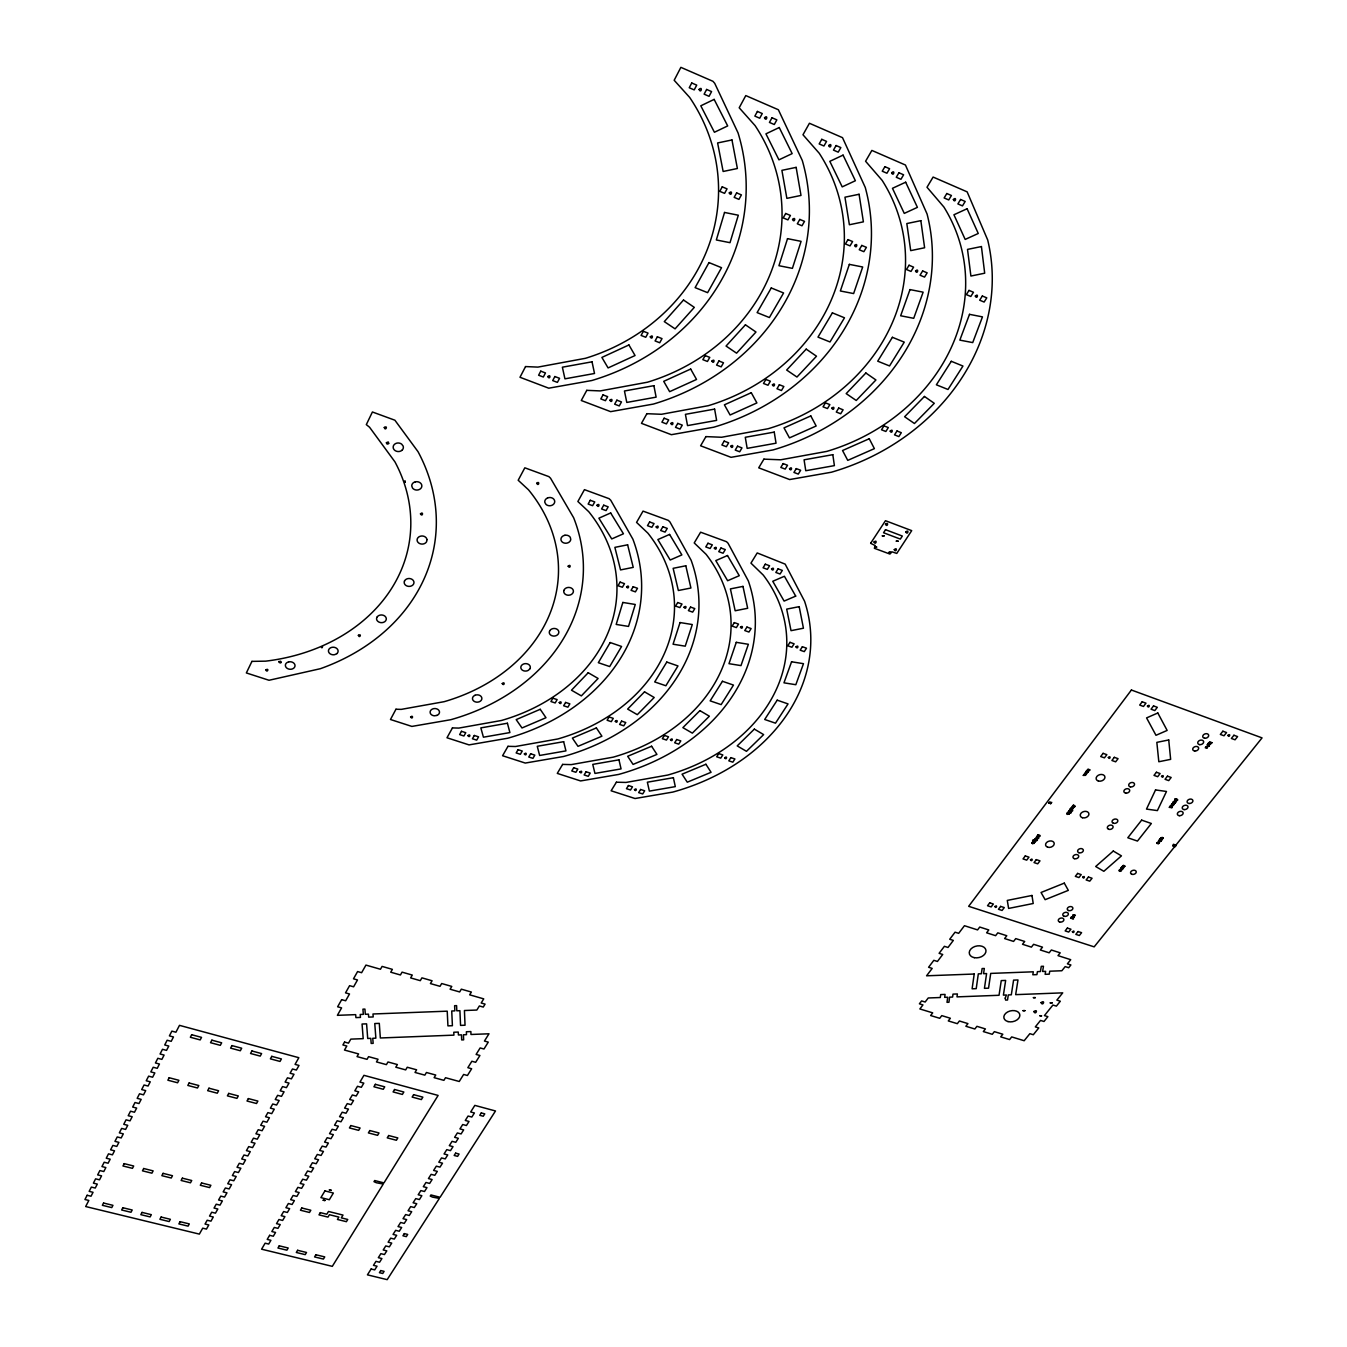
<?xml version="1.0" encoding="UTF-8"?>
<svg xmlns="http://www.w3.org/2000/svg" width="1347" height="1347" viewBox="0 0 1347 1347"><rect width="100%" height="100%" fill="white"/><g stroke="black" fill="none" stroke-linecap="round" stroke-linejoin="round"><path stroke-width="1.5" d="M1036.466 838.541L1037.089 838.996M1084.369 773.616L1085.918 772.875M387.397 443.988L388.66 443.483M386.808 443.786L386.286 442.607L387.414 442.456M1124.913 866.256L1123.651 867.013M1089.689 770.063C1090.514 771.343 1085.733 768.043 1089.891 769.811M1207.114 746.693L1205.245 747.787M1209.37 744.369L1208.596 743.409L1210.263 743.089M1071.084 811.5L1069.215 810.49M1071.892 809.833L1070.41 809.244L1072.128 810.002L1072.111 808.638L1072.566 810.759L1069.737 809.699L1072.566 810.759M1072.582 809.244L1071.69 808.907M1085.884 774.256L1086.558 773.06M322.085 647.755L322.573 646.661L321.445 647.553M1087.484 771.528L1088.056 771.41M1088.224 771.814L1087.046 772.538M1162.309 837.682C1165.492 837.986 1159.211 837.952 1161.181 838.204M1171.385 805.119C1169.078 807.223 1174.079 806.247 1171.738 804.748M280.9 662.657L280.597 661.192L279.705 661.764C277.819 661.562 279.755 663.448 280.917 662.572M281.119 662.236L280.26 661.848M1072.263 918.031L1073.525 916.65L1073.643 917.61M278.846 661.394L279.705 661.663M1159.312 842.784C1155.945 845.781 1160.609 840.242 1158.656 843.626M1120.805 869.758C1122.59 870.97 1119.357 870.516 1121.142 871.004M1033.839 843.34L1034.294 843.188M1171.789 805.472L1172.345 806.567M1175.409 802.644C1173.607 799.95 1172.597 804.462 1173.102 802.24M1038.537 837.615L1036.483 836.857L1038.722 837.363M1207.703 747.097L1207.518 746.912M1122.573 866.256L1123.449 866.323M1208.141 743.914L1208.192 743.477M1032.071 843.205L1033.317 842.06M1159.245 839.77C1159.06 839.45 1162.192 838.912 1160.272 838.71M1159.801 839.046L1159.919 839.4M1175.055 802.677L1173.961 803.132L1174.971 802.29M1175.746 801.583L1176.352 801.465M1157.208 842.801L1158.1 842.346M1005.232 998.178L1006.394 994.995L1003.397 995.113L1005.653 980.431L1001.259 980.599L999.036 995.281L956.993 996.881L957.397 993.951L953.003 994.12L952.615 997.049L949.601 997.167L948.928 1002.269L947.008 1002.336L947.699 997.235L944.685 997.352L945.072 994.423L940.694 994.591L940.307 997.521L928.235 997.975L925.153 1002.016L921.601 1000.922L919.395 1003.818L922.964 1004.896L919.866 1008.954L932.696 1012.86L930.625 1015.537L939.718 1018.298L941.772 1015.621L950.359 1018.248L948.288 1020.925L957.33 1023.669L959.401 1020.992L967.937 1023.602L965.866 1026.262L974.841 1028.99L976.929 1026.33L985.415 1028.923L983.327 1031.566L992.268 1034.294L994.355 1031.65L1002.808 1034.227L1000.703 1036.853L1009.593 1039.564L1011.698 1036.921L1024.175 1040.726L1029.866 1033.671L1033.301 1034.732L1038.773 1027.946L1035.321 1026.885L1040.524 1020.42L1043.976 1021.481L1047.882 1016.648L1044.43 1015.587L1052.916 1005.047L1056.385 1006.125L1060.325 1001.225L1056.856 1000.148L1062.716 992.857L1015.672 994.642L1017.978 979.959L1013.584 980.128L1011.311 994.81L1008.314 994.928L1007.522 1000.03L1005.62 1000.097L1005.249 998.11M1170.307 805.658L1170.56 806.567L1171.536 805.405M1032.307 843.39L1032.442 842.161M1066.807 813.605L1067.077 813.066M1161.569 839.434L1161.872 839.804M1173.708 804.395L1171.924 803.738M1050.525 802.425C1045.407 804.428 1052.815 799.899 1048.741 803.334M1033.654 840.477L1033.536 841.319L1033.014 840.477M1173.877 845.546C1176.79 842.447 1176.066 849.317 1173.877 845.579M1171.924 804.344L1173.203 804.075L1172.176 804.546M1161.518 840.208L1160.996 839.434M1036.247 838.575C1032.038 839.248 1037.746 841.606 1037.089 839.45M1074.94 806.281L1073.34 804.95L1074.872 806.533M1039.227 835.611C1040.827 837.396 1040.17 833.439 1037.308 835.78M1038.183 836.689L1039.396 836.42L1038.032 834.803M1071.185 810.877C1068.255 810.187 1067.683 811.5 1071.219 812.527M1035.894 839.922L1035.153 838.71L1035.254 839.703M1034.9 841.538L1035.22 840.696M1034.277 840.595L1032.61 840.595M1036.752 839.535L1037.123 839.097M1174.028 804.294L1174.062 804.378M1208.208 746.238C1203.949 746.289 1211.121 746.356 1208.933 745.362M1039.631 836.1L1037.695 835.258L1037.678 836.1M1086.473 773.885L1086.238 774.037M1035.809 841.05L1034.866 840.225L1035.473 841.168M1121.849 868.276L1122.977 868.748L1121.192 867.62M1161.316 838.609L1160.811 838.339M1161.99 839.753L1161.788 839.164M1037.611 835.797L1038.436 836.807L1037.527 836.42M1073.475 917.661L1073.205 916.852M1089.083 770.753L1089.083 769.878M1071.202 811.079L1070.276 811.702M1069.114 814.076L1067.632 812.78L1067.38 814.413L1068.289 813.083M1122.405 866.306C1123.617 863.831 1124.543 868.916 1122.438 866.407M1176.773 799.31L1175.173 800.067M1208.697 746.39L1209.034 745.985M1123.97 865.919L1123.718 866.374M1123.987 866.02L1123.836 866.306M1071.522 916.836L1072.027 917.964M1072.734 917.795L1071.656 916.684L1071.421 917.526M1174.129 803.384L1175.342 802.223M1160.744 839.501L1160.07 839.838M1160.424 839.956L1161.013 840.949C1154.935 838.996 1162.208 844.316 1158.807 841.033L1160.979 840.848M1073.273 807.476L1071.64 807.173L1074.098 807.409M387.414 442.54L388.374 442.001L388.66 443.567M404.959 481.014L405.077 482.428L404.959 481.115M1171.604 804.193L1172.563 806.365M1124.526 865.734L1124.846 866.289M1172.277 806.247L1171.301 806.499L1172.244 806.146M1207.282 747.77C1205.531 749.1 1207.586 746.962 1205.565 746.928M1121.984 866.778L1122 867.384M1033.89 840.023C1032.105 841.572 1033.907 839.568 1035.826 840.983M1157.73 842.481L1156.837 843.07M1089.42 770.029L1088.999 769.794M1034.395 843.02L1034.126 842.885M1161.148 837.868L1161.956 837.43M1072.01 916.751L1073.407 917.122M1121.192 868.04L1123.802 867.721L1122.169 867.417M1209.707 742.264L1212.216 742.803L1209.421 742.045M1169.112 807.324L1172.126 807.678L1169.802 806.786M1208.697 745.985L1207.468 744.504L1209.32 745.581M1175.19 799.613L1175.746 800.438M1032.071 842.683L1032.189 843.39M1119.509 870.819C1117.471 868.916 1125.216 869.707 1120.485 868.781M1208.31 743.291L1209.084 742.921M1208.747 744.47L1210.498 744.167L1209.758 742.82M1156.955 842.784L1157.174 843.576M1083.039 775.434L1084.571 775.249C1081.203 774.929 1088.46 775.047 1084.621 775.451M1088.612 771.04L1086.81 770.45L1088.612 770.72M1085.985 771.292C1084.756 773.885 1087.921 768.985 1086.271 772.673M1034.092 843.39L1032.56 843.525L1032.678 842.447M1033.822 843.239L1033.284 841.959M1035.691 837.901L1038.705 838.575M1067.885 812.241L1070.697 813.218M1069.754 809.783L1070.225 808.89L1070.949 809.867M1071.32 807.611L1073.357 808.402L1071.118 807.88M1073.862 806.836L1072.599 805.927L1074.502 806.365M1068.541 813.184L1067.851 814.211L1068.794 813.874M1070.781 917.896L1073.525 918.873L1070.579 918.149M1072.97 915.135L1074.249 916.735L1073.222 915.404L1075.377 915.32L1072.987 915.236M1174.971 798.687C1181.824 802.24 1173.692 796.784 1175.729 800.118M1176.554 801.229L1174.315 800.707L1175.813 801.482M1170.812 806.701L1171.503 805.304M1122.287 869.084L1121.95 869.909M1173.523 804.984L1173.877 804.563M1171.738 807.173L1171.301 807.308M1157.915 843.508L1158.639 842.599L1157.191 842.481M1162.225 838.423L1163.067 838.322M1069.047 810.608L1070.107 811.719M1209.488 744.588L1210.465 744.083M1086.238 771.461L1086.019 772.538M1035.355 841.286L1035.085 842.178L1032.627 841.1M1069.097 813.975L1067.346 814.312M1207.249 747.669L1206.272 747.939M1172.412 804.462L1173.574 803.755M1162.697 837.834L1161.535 838.575M1032.459 842.262L1032.593 843.609M1170.577 805.455L1170.644 806.163M1071.69 916.768L1073.239 916.953M1084.907 773.33L1085.884 772.454M1173.506 802.223C1175.207 801.078 1172.648 804.715 1174.483 803.048M1072.414 806.297L1074.704 806.584M1173.49 804.9L1173.321 803.704M1173.894 845.815C1172.968 841.319 1172.749 849.014 1173.995 844.35M1073.155 916.566L1072.296 916.751M1071.387 808.436L1071.656 808.57M795.707 596.115L784.106 601.082L772.757 581.281L784.409 576.263L795.673 596.048M1087.214 771.326L1086.103 772.134M1173.877 845.832L1172.732 845.933M1173.607 801.852L1175.156 802.054M1072.195 917.61L1073.121 917.879M1035.237 839.602L1036.365 839.871M1123.331 865.414L1123.853 865.414M1034.227 841.471L1035.658 840.612M1067.817 813.117L1067.43 812.847M1175.998 800.522L1177.413 800.101L1176.739 799.209M1171.789 806.819L1170.779 806.6M1120.098 869.943L1121.024 870.347M1209.539 744.369L1208.343 744.251M1075.159 915.606L1073.222 915.404M1158.841 841.134L1160.777 841.235M1171.604 805.119L1172.479 805.422M1120.165 871.408L1119.071 870.852M1050.475 803.94C1053.354 800.808 1048.875 805.388 1051.721 802.29M1160.895 840.528L1159.582 839.989M1160.676 838.676L1160.794 837.868M1072.886 916.398L1073.812 917.139M1122.977 868.748L1121.31 867.451M1036.331 840.107L1037.375 840.461M1034.951 841.74L1033.368 841.505M1071.421 812.275L1070.764 811.77M1068.373 811.466L1071.185 812.426M1087.635 769.356L1088.763 769.76M1088.325 770.905L1086.81 770.45M1207.282 744.874L1208.394 745.278M1209.522 745.329L1207.468 744.504M1175.561 801.229L1175.965 802.054M1037.51 835.376L1038.133 836.42M1071.606 917.677L1071.421 916.987M1175.224 800.118L1175.274 799.36M1032.779 841.319L1032.745 840.376M1086.457 773.565L1086.877 773.599M1070.663 809.715L1070.528 808.621L1070.208 809.648M1159.178 842.481L1159.262 843.205M1074.721 806.011L1074.738 806.668M1210.549 743.241L1210.414 743.123M1210.01 742.904L1210.498 744.167M1208.461 743.123L1209.034 744.638M1173.237 802.559L1173.22 801.97M1174.954 801.835L1175.342 802.812M1174.736 801.751L1175.224 802.98M1162.528 837.48L1162.865 838.659M1087.5 771.056L1088.039 772.336M1070.528 810.322L1070.932 811.652M1073.121 916.465L1073.492 917.762M1033.418 839.922L1033.94 841.42M1033.334 840.326L1033.132 841.151M410.599 717.008C412.687 720.392 413.613 714.146 410.599 717.008M420.466 513.864C422.638 517.703 423.699 510.665 420.466 513.864M467.965 735.614C469.968 738.947 470.962 732.785 467.965 735.614M426.982 539.625L426.595 541.696A4.967 4.058 1.4 0 1 422.604 544.07L421.308 544.036A4.967 4.058 1.4 0 1 417.082 539.911A4.967 4.058 1.4 0 1 421.493 536.005L422.79 536.022A4.967 4.058 1.4 0 1 426.982 539.625M502.246 683.552C504.249 687.004 505.327 680.639 502.246 683.552M524.37 753.916C526.323 757.199 527.384 751.121 524.37 753.916M536.678 483.32C538.749 487.21 539.995 480.071 536.678 483.32M547.825 376.604C549.93 380.746 551.26 373.186 547.825 376.604M559.241 702.562C561.194 705.963 562.322 699.699 559.241 702.562M568.165 566.161C570.168 569.865 571.397 563.08 568.165 566.161M579.867 771.915C581.752 775.148 582.881 769.154 579.867 771.915M596.957 505.293C598.944 509.132 600.274 502.094 596.957 505.293M609.905 400.261C611.942 404.336 613.34 396.894 609.905 400.261M615.31 721.268C617.195 724.619 618.391 718.439 615.31 721.268M626.591 586.854C628.527 590.508 629.84 583.807 626.591 586.854M650.281 336.851C652.302 341.06 653.817 333.366 650.281 336.851M634.471 789.628C636.306 792.811 637.468 786.901 634.471 789.628M656.174 526.896C658.094 530.667 659.491 523.747 656.174 526.896M670.857 423.48C672.827 427.487 674.308 420.163 670.857 423.48M699.059 89.458C701.13 94.273 702.898 85.534 699.059 89.458M670.452 739.671C672.271 742.972 673.534 736.86 670.452 739.671M684.04 607.211C685.909 610.78 687.273 604.18 684.04 607.211M711.923 361.063C713.876 365.205 715.459 357.629 711.923 361.063M729.283 192.924C731.286 197.47 733.021 189.203 729.283 192.924M714.348 548.111C716.217 551.815 717.665 544.996 714.348 548.111M730.731 446.295C732.616 450.235 734.166 443.011 730.731 446.295M764.524 117.778C766.51 122.51 768.362 113.923 764.524 117.778M724.703 757.772C726.471 761.021 727.784 754.994 724.703 757.772M740.496 627.197C742.298 630.733 743.729 624.217 740.496 627.197M772.437 384.821C774.306 388.896 775.973 381.437 772.437 384.821M792.558 219.443C794.477 223.922 796.296 215.773 792.558 219.443M771.545 568.973C773.346 572.627 774.862 565.892 771.545 568.973M789.527 468.689C791.346 472.578 792.962 465.456 789.527 468.689M828.691 145.56C830.594 150.207 832.53 141.755 828.691 145.56M796.01 646.863C797.761 650.332 799.242 643.917 796.01 646.863M831.857 408.158C833.658 412.165 835.393 404.824 831.857 408.158M854.638 245.474C856.473 249.869 858.376 241.854 854.638 245.474M891.63 172.803C893.465 177.366 895.469 169.049 891.63 172.803M974.201 974.033L972.113 988.799L976.221 988.647L978.326 973.864L981.357 973.763L982.115 968.544L984.32 968.476L983.563 973.679L986.593 973.561L984.438 988.328L988.546 988.176L990.719 973.41L1033.301 971.81L1032.812 974.773L1036.921 974.622L1037.409 971.658L1040.423 971.541L1041.282 966.338L1043.47 966.27L1042.612 971.456L1045.626 971.355L1045.137 974.319L1049.246 974.167L1049.751 971.204L1061.874 970.749L1065.174 966.607L1068.693 967.718L1070.899 964.957L1067.396 963.846L1070.713 959.687L1058.001 955.629L1060.207 952.834L1051.367 950.005L1049.161 952.8L1040.305 949.972L1042.494 947.16L1033.604 944.314L1031.415 947.126L1022.508 944.281L1024.697 941.469L1015.756 938.606L1013.567 941.418L1004.609 938.556L1006.781 935.727L997.79 932.848L995.618 935.677L986.61 932.798L988.782 929.952L979.74 927.056L977.568 929.901L964.452 925.709L958.677 933.336L955.057 932.191L949.719 939.263L953.339 940.408L948.019 947.463L944.399 946.318L939.095 953.339L942.715 954.467L937.445 961.455L933.825 960.327L928.588 967.281L932.191 968.392L926.584 975.8L974.201 974.033M870.65 543.296L875.247 545.586L874.371 548.28L889.912 554.055L892 551.849L896.782 553.415L911.7 530.634L885.467 520.7L870.734 543.144M890.215 431.074C891.95 435.03 893.734 427.79 890.215 431.074M875.095 547.067L876.846 547.084L875.112 547.05M915.556 271C917.324 275.327 919.277 267.43 915.556 271M882.336 535.87L884.087 535.904L882.336 535.87M885.501 524.269C887.319 528.243 889.138 520.919 885.501 524.269M889.071 552.287L890.788 552.304L889.071 552.287M894.273 549.627C896.075 553.533 897.893 546.326 894.273 549.627M896.327 541.14L898.079 541.157L896.327 541.14M563.905 590.457L563.753 591.485A4.832 3.906 -3.9 0 0 567.373 595.138L568.619 595.239A4.832 3.906 -3.9 0 0 573.418 591.181A4.832 3.906 -3.9 0 0 568.552 587.427L567.289 587.595A4.832 3.906 -3.9 0 0 564.376 589.498L563.905 590.457M953.373 199.524C955.124 204.003 957.212 195.837 953.373 199.524M905.824 531.947C907.625 535.904 909.478 528.613 905.824 531.947M975.329 296.054C977.03 300.314 979.067 292.552 975.329 296.054M994.894 906.548C996.325 909.461 997.925 904.039 994.894 906.548M874.035 541.982C875.601 546.006 877.823 538.817 874.035 541.982M1030.472 859.773C1031.937 862.77 1033.553 857.197 1030.472 859.773M1023.047 1010.671L1024.915 1010.654L1023.047 1010.671M1033.418 997.656L1035.287 997.639L1033.418 997.656M1050.256 1002.892L1052.125 1002.892L1050.256 1002.892M1108.328 757.469C1109.743 760.651 1111.544 754.741 1108.328 757.469M1082.668 877.2C1084.082 880.13 1085.749 874.641 1082.668 877.2M1072.38 931.703C1073.778 934.532 1075.377 929.228 1072.38 931.703M1147.442 706.064C1148.823 709.347 1150.742 703.269 1147.442 706.064M1161.535 776.327C1162.899 779.458 1164.768 773.633 1161.535 776.327M1227.908 735.395C1229.222 738.611 1231.209 732.65 1227.908 735.395M404.504 580.995L404.218 582.005A4.9 3.957 1.5 0 0 406.205 585.625L407.333 586.13A4.9 3.957 1.5 0 0 413.664 583.908A4.9 3.957 1.5 0 0 410.852 578.789L409.606 578.537A4.9 3.957 1.5 0 0 405.127 580.102L404.504 580.995M265.881 669.813C267.043 673.635 269.669 667.556 265.881 669.813M724.534 212.456L716.335 239.968L730.007 242.679L738.308 215.217L724.534 212.456M622.836 602.446L616.185 624.436L628.527 626.422L635.262 604.466L622.836 602.446M1039.85 1015.823L1041.686 1015.891L1039.968 1015.655M384.282 427.454C385.326 431.831 388.424 424.928 384.282 427.454M787.524 238.655L778.936 265.713L792.406 268.356L801.078 241.349L787.524 238.655M680.033 622.55L673.062 644.22L685.236 646.173L692.291 624.537L680.033 622.55M358.369 635.296C359.43 639.185 362.225 633.006 358.369 635.296M849.334 264.366L840.36 290.986L853.628 293.562L862.686 266.992L849.334 264.366M736.27 642.334L728.98 663.684L740.985 665.603L748.36 644.287L736.27 642.334M1033.907 1011.546C1035.557 1015.806 1038.638 1008.179 1033.907 1011.546M1041.079 1002.589C1042.713 1006.883 1045.828 999.221 1041.079 1002.589M909.983 289.588L900.655 315.77L913.721 318.313L923.133 292.164L909.983 289.588M791.565 661.781L783.971 682.828L795.824 684.714L803.486 663.684L791.565 661.781M969.503 314.339L959.839 340.118L972.719 342.593L982.468 316.882L969.503 314.339M323.179 1200.228L324.981 1200.514L323.179 1200.228M329.358 1189.973L331.143 1190.26L329.358 1189.973M549.778 630.699L549.374 631.659A4.782 3.805 -3.5 0 0 550.923 635.212L551.967 635.75A4.782 3.805 -3.5 0 0 558.348 633.865A4.782 3.805 -3.5 0 0 556.176 628.813L554.998 628.527A4.782 3.805 -3.5 0 0 550.468 629.857L549.778 630.699M1155.541 789.931L1146.499 809.092L1157.393 810.591L1166.485 791.464L1155.541 789.931M251.94 661.377L246.349 672.944L269.013 680.269L320.3 668.718A209.189 169.2 8 0 0 418.041 451.7L394.89 420.213L372.412 411.98L366.317 424.625L369.566 427.252L394.957 461.886A182.485 147.564 8 0 1 265.662 661.158L251.94 661.377M87.134 1195.277L84.945 1199.504L88.835 1200.446L85.669 1206.542L199.356 1234.105L202.707 1228.178L206.461 1229.087L208.802 1224.962L205.03 1224.053L207.185 1220.23L210.957 1221.157L213.297 1216.998L209.526 1216.072L211.698 1212.233L215.469 1213.159L217.827 1209L214.038 1208.057L216.227 1204.201L220.016 1205.127L222.373 1200.935L218.584 1199.992L220.79 1196.119L224.579 1197.062L226.97 1192.836L223.164 1191.893L225.37 1187.987L229.175 1188.93L231.566 1184.687L227.761 1183.727L229.983 1179.804L233.789 1180.763L236.196 1176.487L232.391 1175.527L234.614 1171.57L238.436 1172.547L240.86 1168.253L237.038 1167.277L239.278 1163.303L243.117 1164.279L245.558 1159.952L241.719 1158.976L243.975 1154.985L247.814 1155.962L250.273 1151.618L246.434 1150.624L248.707 1146.6L252.546 1147.593L255.021 1143.216L251.165 1142.239L253.455 1138.181L257.294 1139.175L259.786 1134.78L255.93 1133.787L258.22 1129.712L262.093 1130.722L264.584 1126.294L260.712 1125.284L263.035 1121.192L266.908 1122.203L269.417 1117.757L265.544 1116.747L267.868 1112.622L271.74 1113.632L274.266 1109.17L270.393 1108.143L272.717 1104.001L276.606 1105.028L279.166 1100.516L275.259 1099.489L277.617 1095.33L281.506 1096.357L284.065 1091.828L280.176 1090.801L282.533 1086.591L286.44 1087.635L289.016 1083.089L285.109 1082.045L287.483 1077.819L291.407 1078.863L294 1074.283L290.076 1073.239L292.467 1068.996L296.391 1070.04L299 1065.443L295.06 1064.383L298.832 1057.698L179.488 1025.353L175.918 1032.223L171.86 1031.129L169.402 1035.877L173.477 1036.971L171.204 1041.332L167.146 1040.238L164.721 1044.969L168.779 1046.047L166.523 1050.391L162.482 1049.296L160.057 1053.994L164.098 1055.071L161.876 1059.382L157.835 1058.304L155.427 1062.968L159.451 1064.029L157.245 1068.323L153.204 1067.262L150.813 1071.892L154.838 1072.953L152.632 1077.213L148.625 1076.152L146.234 1080.765L150.258 1081.809L148.069 1086.036L144.045 1084.992L141.688 1089.571L145.695 1090.615L143.523 1094.825L139.516 1093.781L137.175 1098.327L141.166 1099.371L138.994 1103.547L135.003 1102.519L132.679 1107.049L136.653 1108.076L134.498 1112.235L130.524 1111.208L128.201 1115.703L132.174 1116.714L130.036 1120.856L126.062 1119.828L123.756 1124.307L127.729 1125.317L125.608 1129.426L121.634 1128.416L119.344 1132.861L123.301 1133.871L121.196 1137.946L117.24 1136.952L114.95 1141.364L118.906 1142.357L116.802 1146.415L112.862 1145.421L110.589 1149.816L114.529 1150.809L112.441 1154.834L108.501 1153.857L106.261 1158.218L110.185 1159.195L108.114 1163.219L104.19 1162.242L101.951 1166.569L105.857 1167.546L103.803 1171.536L99.88 1170.56L97.657 1174.887L101.564 1175.847L99.51 1179.82L95.603 1178.844L93.398 1183.137L97.304 1184.097L95.25 1188.037L91.36 1187.077L89.155 1191.354L93.044 1192.297L91.024 1196.22L87.134 1195.277M525.549 366.569L519.993 377.278L548.751 388.189L591.788 380.528A223.922 203.195 -0.4 0 0 738.055 132.898L714.718 83.329L712.933 81.291L680.875 67.35L674.173 80.264L689.664 97.422A195.332 177.181 -0.5 0 1 585.457 358.302L537.891 367.108L525.549 366.569M103.567 1203.039L102.372 1205.312L111.767 1207.586L112.963 1205.329L103.567 1203.039M124.193 1163.64L122.964 1165.98L132.461 1168.337L133.69 1166.014L124.193 1163.64M169.166 1077.735L167.87 1080.21L177.585 1082.769L178.898 1080.294L169.166 1077.735M191.678 1034.715L190.348 1037.257L200.181 1039.918L201.528 1037.375L191.678 1034.715M540.753 371.149L538.615 375.241L543.329 377.025L545.468 372.951L540.753 371.149M691.735 82.992L689.243 87.74L694.21 89.895L696.719 85.13L691.735 82.992M554.863 376.537L552.708 380.595L557.405 382.38L559.561 378.322L554.863 376.537M706.636 89.441L704.127 94.172L709.061 96.311L711.57 91.579L706.636 89.441M122.846 1207.737L121.651 1209.993L130.996 1212.266L132.208 1210.01L122.846 1207.737M143.691 1168.506L142.462 1170.829L151.908 1173.186L153.137 1170.88L143.691 1168.506M189.119 1082.988L187.822 1085.446L197.487 1087.989L198.8 1085.53L189.119 1082.988M211.883 1040.17L210.519 1042.696L220.302 1045.339L221.666 1042.814L211.883 1040.17M395.967 709.229L390.478 719.5L411.879 726.42L450.74 719.719A202.639 163.661 2.5 0 0 573.654 517.753L550.553 478.219L548.869 476.619L524.825 467.813L518.191 480.256L528.512 489.82A176.777 142.715 2.5 0 1 444.14 701.686L401.221 709.381L395.967 709.229M142.041 1212.401L140.829 1214.657L150.123 1216.913L151.335 1214.674L142.041 1212.401M163.088 1173.355L161.842 1175.662L171.237 1178.019L172.483 1175.712L163.088 1173.355M208.987 1088.208L207.657 1090.666L217.271 1093.192L218.601 1090.75L208.987 1088.208M231.953 1045.592L230.59 1048.118L240.322 1050.744L241.685 1048.219L231.953 1045.592M586.77 390.344L581.281 400.514L610.612 411.643L653.312 404.083A221.48 199.541 -5.3 0 0 802.273 160.445L778.364 109.747L745.783 95.586L739.2 107.777L755.095 125.625A193.21 173.999 -5.3 0 1 647.452 382.211L600.24 390.916L586.77 390.344M603.018 394.89L600.829 398.914L605.443 400.682L607.649 396.658L603.018 394.89M757.401 111.431L754.859 116.111L759.725 118.216L762.267 113.552L757.401 111.431M643.361 331.278L641.088 335.437L645.752 337.272L648.042 333.113L643.361 331.278M722.245 186.846L719.786 191.341L724.585 193.362L727.043 188.866L722.245 186.846M161.118 1217.048L159.906 1219.288L169.15 1221.544L170.379 1219.304L161.118 1217.048M182.384 1178.17L181.121 1180.477L190.466 1182.801L191.729 1180.511L182.384 1178.17M228.721 1093.41L227.39 1095.852L236.954 1098.361L238.301 1095.936L228.721 1093.41M251.923 1050.98L250.542 1053.489L260.224 1056.099L261.604 1053.59L251.923 1050.98M616.875 400.177L614.67 404.184L619.266 405.935L621.472 401.928L616.875 400.177M771.999 117.761L769.44 122.425L774.289 124.513L776.849 119.866L771.999 117.761M657.37 336.784L655.08 340.926L659.727 342.761L662.017 338.602L657.37 336.784M736.624 192.89L734.166 197.369L738.931 199.373L741.406 194.894L736.624 192.89M708.993 262.581L695.119 287.635L707.613 292.669L721.537 267.699L708.993 262.581M452.44 727.919L446.985 737.769L469.042 744.891L507.617 738.257A200.333 161.27 0.3 0 0 632.888 539.17L610.763 500.276L609.13 498.693L584.446 489.651L577.88 501.505L588.757 511.708A174.773 140.644 0.3 0 1 501.421 720.493L458.822 728.087L452.44 727.919M180.111 1221.678L178.865 1223.901L188.075 1226.14L189.304 1223.918L180.111 1221.678M201.579 1182.969L200.299 1185.259L209.593 1187.583L210.873 1185.293L201.579 1182.969M248.37 1098.58L247.006 1101.004L256.519 1103.513L257.883 1101.088L248.37 1098.58M271.774 1056.351L270.393 1058.843L280.008 1061.436L281.405 1058.944L271.774 1056.351M461.482 731.303L459.647 734.603L463.924 736.001L465.759 732.701L461.482 731.303M590.255 500.276L588.151 504.064L592.629 505.697L594.751 501.926L590.255 500.276M646.88 413.697L641.475 423.345L671.362 434.694L713.708 427.218A219.409 195.719 -9.3 0 0 865.262 187.452L842.515 137.663L809.429 123.267L802.98 134.767L819.245 153.272A191.409 170.665 -9.3 0 1 708.303 405.683L661.478 414.287L646.88 413.697M474.296 735.462L472.443 738.762L476.703 740.143L478.555 736.843L474.296 735.462M603.709 505.192L601.587 508.964L606.049 510.597L608.171 506.826L603.709 505.192M664.155 418.21L661.916 422.167L666.445 423.901L668.684 419.944L664.155 418.21M821.771 139.33L819.178 143.927L823.943 145.998L826.553 141.401L821.771 139.33M705.171 355.574L702.848 359.666L707.444 361.467L709.768 357.376L705.171 355.574M785.705 213.483L783.196 217.911L787.911 219.881L790.42 215.453L785.705 213.483M341.667 999.659L337.626 1006.781L341.599 1007.893L337.373 1015.335L355.675 1014.645L355.911 1017.608L360.457 1017.423L360.221 1014.476L363.336 1014.358L362.932 1009.156L364.919 1009.088L365.323 1014.274L368.438 1014.156L368.674 1017.12L373.203 1016.951L372.984 1013.988L447.221 1011.176L447.928 1025.875L452.407 1025.707L451.733 1010.991L454.848 1010.873L454.613 1005.704L456.582 1005.62L456.818 1010.806L459.916 1010.688L460.556 1025.404L465.035 1025.219L464.429 1010.519L476.855 1010.048L479.38 1005.956L483.253 1007.068L485.072 1004.121L481.182 1003.01L483.725 998.868L469.665 994.827L471.366 992.049L461.331 989.169L459.647 991.948L450.1 989.22L451.784 986.425L441.681 983.529L440.014 986.324L430.417 983.579L432.084 980.768L421.931 977.855L420.281 980.667L410.633 977.905L412.283 975.076L402.08 972.147L400.429 974.975L390.731 972.197L392.364 969.352L382.093 966.405L380.46 969.251L365.946 965.092L361.619 972.702L357.595 971.557L353.486 978.814L357.494 979.959L353.604 986.812L349.597 985.667L345.522 992.857L349.513 993.985L345.657 1000.77L341.667 999.659M677.76 423.396L675.504 427.336L680.016 429.07L682.272 425.13L677.76 423.396M836.083 145.527L833.473 150.106L838.221 152.16L840.848 147.598L836.083 145.527M718.928 360.979L716.587 365.071L721.167 366.855L723.491 362.781L718.928 360.979M799.815 219.409L797.306 223.804L801.987 225.774L804.513 221.379L799.815 219.409M507.987 746.322L502.583 755.734L525.279 763.059L563.568 756.492A198.211 158.811 -1.7 0 0 691.112 560.217L669.93 521.929L668.331 520.38L643.041 511.119L636.559 522.4L647.941 533.21A172.921 138.505 -1.7 0 1 557.759 738.981L515.463 746.507L507.987 746.322M771.275 287.955L757.115 312.605L769.39 317.538L783.584 292.973L771.275 287.955M344.563 1042.073L342.896 1044.952L346.819 1046.03L344.478 1050.054L358.588 1053.926L357.039 1056.604L367.024 1059.331L368.59 1056.654L378.036 1059.247L376.47 1061.907L386.404 1064.635L387.987 1061.975L397.382 1064.551L395.799 1067.194L405.666 1069.888L407.265 1067.245L416.61 1069.804L415.011 1072.448L424.844 1075.142L426.443 1072.498L435.738 1075.041L434.121 1077.667L443.904 1080.345L445.52 1077.718L459.243 1081.489L463.637 1074.451L467.426 1075.495L471.652 1068.743L467.847 1067.683L471.854 1061.251L475.659 1062.312L479.919 1055.492L476.114 1054.432L480.155 1047.932L483.977 1049.01L488.271 1042.123L484.449 1041.046L488.978 1033.789L470.979 1034.479L470.861 1031.566L466.382 1031.751L466.5 1034.648L463.419 1034.782L463.637 1039.85L461.684 1039.918L461.465 1034.85L458.401 1034.967L458.266 1032.055L453.787 1032.24L453.922 1035.136L380.342 1037.981L379.298 1023.366L374.769 1023.535L375.864 1038.167L372.765 1038.284L373.153 1043.353L371.183 1043.437L370.795 1038.352L367.714 1038.47L366.586 1023.855L362.057 1024.023L363.202 1038.655L350.809 1039.126L348.486 1043.15L344.563 1042.073M518.039 749.673L516.17 752.939L520.363 754.286L522.249 751.037L518.039 749.673M649.641 521.962L647.486 525.684L651.881 527.3L654.053 523.579L649.641 521.962M552.876 698.184L550.94 701.534L555.183 702.949L557.136 699.598L552.876 698.184M620.125 582.123L618.037 585.726L622.398 587.258L624.486 583.655L620.125 582.123M705.929 436.613L700.608 445.79L731.034 457.323L773.043 449.932A217.591 191.813 -12.6 0 0 927.056 213.954L905.437 165.024L871.863 150.426L865.582 161.253L882.167 180.397A189.826 167.247 -12.6 0 1 768.076 428.75L721.622 437.253L705.929 436.613M530.651 753.764L528.748 757.014L532.941 758.361L534.826 755.128L530.651 753.764M662.859 526.778L660.687 530.499L665.081 532.099L667.253 528.394L662.859 526.778M565.605 702.427L563.652 705.777L567.878 707.192L569.848 703.841L565.605 702.427M633.174 586.736L631.07 590.34L635.414 591.872L637.501 588.285L633.174 586.736M377.345 616.69L376.806 617.6A4.866 3.873 2 0 0 377.143 620.563L377.884 621.388A4.866 3.873 2 0 0 384.737 621.708A4.866 3.873 2 0 0 385.04 616.253L384.063 615.596A4.866 3.873 2 0 0 378.17 615.933L377.345 616.69M724.181 441.109L721.891 444.998L726.353 446.699L728.643 442.809L724.181 441.109M884.895 166.691L882.251 171.204L886.932 173.224L889.592 168.712L884.895 166.691M610.174 642.536L598.337 662.69L609.686 666.563L621.573 646.476L610.174 642.536M765.854 379.433L763.496 383.474L767.992 385.242L770.366 381.201L765.854 379.433M847.97 239.614L845.411 243.959L850.024 245.895L852.584 241.551L847.97 239.614M269.619 1235.334L267.211 1239.408L270.915 1240.301L268.693 1244.056L265.123 1243.197L261.587 1249.191L332.305 1266.348L383.255 1184.047L376.318 1182.733L373.995 1181.673L374.702 1180.528L383.962 1182.902L438.112 1095.431L363.943 1075.327L359.952 1082.079L363.808 1083.123L361.333 1087.315L357.477 1086.288L354.817 1090.817L358.656 1091.845L356.197 1096.003L352.358 1094.976L349.698 1099.489L353.537 1100.516L351.096 1104.641L347.257 1103.631L344.613 1108.11L348.452 1109.12L346.011 1113.245L342.189 1112.218L339.562 1116.68L343.384 1117.69L340.976 1121.782L337.154 1120.771L334.544 1125.2L338.35 1126.193L335.959 1130.268L332.137 1129.274L329.544 1133.669L333.349 1134.662L330.958 1138.703L327.169 1137.71L324.593 1142.088L328.382 1143.064L326.008 1147.088L322.219 1146.112L319.66 1150.456L323.448 1151.432L321.074 1155.44L317.286 1154.463L314.743 1158.774L318.532 1159.75L316.175 1163.724L312.403 1162.747L309.861 1167.058L313.649 1168.017L311.309 1171.974L307.537 1170.998L305.011 1175.274L308.783 1176.234L306.459 1180.157L302.705 1179.214L300.196 1183.457L303.951 1184.4L301.644 1188.307L297.889 1187.364L295.397 1191.59L299.152 1192.533L296.862 1196.405L293.107 1195.479L290.632 1199.672L294.387 1200.615L292.097 1204.471L288.359 1203.528L285.901 1207.703L289.639 1208.646L287.366 1212.468L283.645 1211.542L281.186 1215.701L284.907 1216.627L282.651 1220.433L278.93 1219.523L276.505 1223.648L280.227 1224.558L277.97 1228.363L274.266 1227.454L271.841 1231.545L275.546 1232.454L273.323 1236.226L269.619 1235.334M737.55 446.194L735.243 450.083L739.688 451.784L741.978 447.894L737.55 446.194M898.937 172.77L896.277 177.265L900.941 179.286L903.601 174.79L898.937 172.77M779.357 384.737L776.983 388.761L781.462 390.529L783.853 386.505L779.357 384.737M861.811 245.423L859.251 249.751L863.848 251.687L866.407 247.343L861.811 245.423M562.625 764.406L557.288 773.397L580.591 780.94L618.61 774.441A196.275 156.319 -3.6 0 0 748.326 580.911L728.053 543.228L726.504 541.696L700.608 532.2L694.227 542.942L706.114 554.341A171.221 136.333 -3.7 0 1 613.188 757.166L571.179 764.625L562.625 764.406M832.395 312.858L817.983 337.12L830.005 341.97L844.485 317.791L832.395 312.858M279.25 1245.823L277.953 1248.012L286.894 1250.184L288.207 1248.012L279.25 1245.823M301.779 1207.99L300.448 1210.229L309.473 1212.485L310.82 1210.246L301.779 1207.99M350.843 1125.553L349.429 1127.927L358.672 1130.352L360.087 1127.995L350.843 1125.553M375.375 1084.318L373.927 1086.76L383.272 1089.285L384.72 1086.844L375.375 1084.318M573.687 767.739L571.768 770.955L575.893 772.286L577.812 769.086L573.687 767.739M707.983 543.262L705.777 546.933L710.122 548.515L712.31 544.845L707.983 543.262M324.93 1190.9L320.906 1197.618L329.325 1199.739L333.366 1193.038L324.93 1190.9M609.097 716.958L607.11 720.258L611.285 721.655L613.272 718.355L609.097 716.958M677.709 602.53L675.588 606.083L679.865 607.598L682.003 604.062L677.709 602.53M763.917 459.142L758.715 467.83L789.628 479.549L831.318 472.241A215.975 187.873 -15.2 0 0 987.688 239.951L967.146 191.863L933.117 177.063L927.005 187.25L943.877 207A188.412 163.812 -15.1 0 1 826.772 451.397L780.671 459.798L763.917 459.142M297.62 1250.302L296.306 1252.474L305.213 1254.629L306.527 1252.474L297.62 1250.302M320.333 1212.62L318.986 1214.859L327.978 1217.099L329.426 1214.708L338.888 1217.082L337.44 1219.456L346.381 1221.678L347.745 1219.473L341.313 1217.856L343.014 1215.078L328.5 1211.458L326.799 1214.236L320.333 1212.62M369.819 1130.554L368.388 1132.911L377.581 1135.336L379.012 1132.962L369.819 1130.554M394.553 1089.504L393.088 1091.929L402.383 1094.438L403.847 1092.013L394.553 1089.504M586.08 771.764L584.143 774.963L588.269 776.31L590.205 773.094L586.08 771.764M720.965 548.01L718.759 551.664L723.07 553.23L725.292 549.576L720.965 548.01M621.607 721.133L619.62 724.433L623.779 725.831L625.766 722.531L621.607 721.133M690.54 607.076L688.401 610.612L692.661 612.127L694.799 608.591L690.54 607.076M783.146 463.587L780.822 467.443L785.2 469.093L787.524 465.271L783.146 463.587M946.823 193.513L944.129 197.958L948.726 199.945L951.42 195.5L946.823 193.513M666.782 662.067L654.709 681.936L665.873 685.758L677.979 665.94L666.782 662.067M825.442 402.854L823.034 406.828L827.462 408.562L829.87 404.605L825.442 402.854M909.057 265.241L906.447 269.518L910.993 271.421L913.586 267.144L909.057 265.241M315.888 1254.747L314.575 1256.919L323.415 1259.075L324.745 1256.903L315.888 1254.747M388.677 1135.521L387.246 1137.861L396.388 1140.269L397.82 1137.929L388.677 1135.521M413.63 1094.656L412.148 1097.081L421.375 1099.573L422.857 1097.148L413.63 1094.656M796.279 468.604L793.939 472.427L798.3 474.093L800.64 470.255L796.279 468.604M960.596 199.474L957.885 203.919L962.465 205.889L965.176 201.461L960.596 199.474M838.71 408.074L836.285 412.03L840.68 413.765L843.104 409.808L838.71 408.074M922.644 270.949L920.035 275.209L924.547 277.095L927.157 272.835L922.644 270.949M616.404 782.203L611.117 790.79L635.026 798.518L672.776 792.087A194.473 153.794 -5.4 0 0 804.58 601.25L785.183 564.14L757.216 552.943L750.952 563.13L763.278 575.102A169.655 134.128 -5.4 0 1 667.708 775.064L626.001 782.439L616.404 782.203M892.404 337.306L877.722 361.181L889.542 365.946L904.258 342.138L892.404 337.306M628.426 785.52L626.456 788.685L630.531 789.999L632.484 786.833L628.426 785.52M765.315 564.191L763.076 567.811L767.335 569.36L769.575 565.757L765.315 564.191M664.374 735.411L662.354 738.678L666.462 740.059L668.482 736.792L664.374 735.411M734.334 622.6L732.162 626.102L736.371 627.601L738.526 624.099L734.334 622.6M640.616 789.477L638.646 792.625L642.704 793.939L644.674 790.79L640.616 789.477M778.078 568.855L775.838 572.458L780.081 574.007L782.321 570.404L778.078 568.855M676.699 739.52L674.662 742.786L678.753 744.15L680.791 740.901L676.699 739.52M746.928 627.079L744.756 630.564L748.949 632.046L751.121 628.561L746.928 627.079M722.447 681.279L710.155 700.861L721.133 704.616L733.475 685.084L722.447 681.279M883.969 425.871L881.51 429.777L885.855 431.478L888.313 427.571L883.969 425.871M969.015 290.396L966.355 294.623L970.817 296.475L973.46 292.265L969.015 290.396M896.984 430.989L894.526 434.879L898.853 436.58L901.311 432.69L896.984 430.989M982.35 296.003L979.69 300.196L984.118 302.048L986.779 297.855L982.35 296.003M371.132 1269.009L367.428 1274.851L387.178 1279.65L439.358 1198.409L432.505 1197.113L430.249 1196.069L430.956 1194.941L440.082 1197.281L495.494 1110.972L474.834 1105.382L470.675 1111.965L474.413 1112.976L471.82 1117.05L468.083 1116.04L465.287 1120.451L469.009 1121.462L466.432 1125.52L462.711 1124.526L459.933 1128.904L463.654 1129.897L461.095 1133.938L457.374 1132.945L454.613 1137.306L458.317 1138.299L455.774 1142.307L452.07 1141.33L449.309 1145.657L453.013 1146.634L450.487 1150.624L446.783 1149.648L444.055 1153.958L447.743 1154.935L445.234 1158.891L441.53 1157.932L438.819 1162.208L442.506 1163.185L439.998 1167.125L436.327 1166.165L433.616 1170.425L437.304 1171.385L434.812 1175.291L431.124 1174.348L428.447 1178.574L432.118 1179.534L429.642 1183.424L425.972 1182.481L423.312 1186.69L426.965 1187.633L424.507 1191.506L420.853 1190.58L418.193 1194.755L421.847 1195.698L419.405 1199.554L415.752 1198.611L413.108 1202.787L416.762 1203.713L414.32 1207.535L410.683 1206.609L408.057 1210.751L411.694 1211.677L409.269 1215.482L405.632 1214.573L403.022 1218.681L406.659 1219.607L404.252 1223.396L400.631 1222.47L398.022 1226.578L401.659 1227.487L399.268 1231.242L395.648 1230.333L393.055 1234.408L396.675 1235.317L394.301 1239.055L390.681 1238.162L388.121 1242.203L391.724 1243.096L389.367 1246.834L385.764 1245.941L383.205 1249.965L386.808 1250.858L384.451 1254.545L380.864 1253.67L378.322 1257.677L381.908 1258.553L379.568 1262.24L375.981 1261.348L373.456 1265.338L377.042 1266.214L374.719 1269.867L371.132 1269.009M951.302 361.299L936.384 384.804L947.985 389.485L962.953 366.047L951.302 361.299M380.763 1270.558L379.416 1272.679L382.75 1273.487L384.097 1271.366L380.763 1270.558M404.336 1233.599L402.938 1235.788L406.306 1236.63L407.703 1234.441L404.336 1233.599M455.64 1153.15L454.158 1155.457L457.61 1156.366L459.074 1154.042L455.64 1153.15M481.283 1112.925L479.768 1115.316L483.236 1116.242L484.768 1113.868L481.283 1112.925M718.759 753.579L716.705 756.795L720.746 758.142L722.817 754.926L718.759 753.579M789.982 642.334L787.776 645.785L791.918 647.25L794.124 643.815L789.982 642.334M730.882 757.62L728.811 760.836L732.835 762.183L734.906 758.967L730.882 757.62M802.374 646.728L800.169 650.18L804.277 651.628L806.499 648.193L802.374 646.728M885.518 529.691L883.548 532.755L900.335 539.086L902.322 536.039L885.518 529.691M777.202 700.171L764.692 719.483L775.485 723.171L788.046 703.909L777.202 700.171M529.91 668.769L528.378 670.301A4.731 3.721 -2.6 0 1 522.619 670.318L521.76 669.644A4.731 3.721 -2.6 0 1 522.266 664.728A4.731 3.721 -2.6 0 1 528.512 664.374L529.371 665.064A4.731 3.721 -2.6 0 1 529.91 668.769M1131.413 690.018L968.661 906.312L1094.168 946.857L1262.055 737.887L1131.413 690.018M989.725 902.844L987.536 905.74L991.173 906.918L993.362 904.022L989.725 902.844M1025.286 855.934L1023.03 858.915L1026.7 860.144L1028.973 857.163L1025.286 855.934M1103.092 753.343L1100.684 756.526L1104.439 757.856L1106.847 754.674L1103.092 753.343M1142.189 701.787L1139.697 705.07L1143.485 706.451L1145.977 703.168L1142.189 701.787M1000.636 906.396L998.447 909.276L1002.067 910.454L1004.273 907.575L1000.636 906.396M1036.314 859.622L1034.041 862.585L1037.712 863.814L1039.985 860.851L1036.314 859.622M1114.323 757.334L1111.915 760.499L1115.653 761.813L1118.061 758.664L1114.323 757.334M1153.537 705.929L1151.045 709.196L1154.817 710.576L1157.309 707.31L1153.537 705.929M1077.617 873.412L1075.327 876.358L1078.93 877.554L1081.22 874.624L1077.617 873.412M1156.433 772.252L1153.992 775.384L1157.679 776.697L1160.121 773.565L1156.433 772.252M1088.443 877.032L1086.153 879.961L1089.757 881.157L1092.063 878.244L1088.443 877.032M1167.479 776.175L1165.037 779.29L1168.708 780.603L1171.166 777.472L1167.479 776.175M1141.65 820.138L1127.793 837.767L1137.457 841.067L1151.348 823.488L1141.65 820.138M1067.396 928.066L1065.157 930.912L1068.71 932.057L1070.949 929.228L1067.396 928.066M1222.857 731.219L1220.331 734.435L1224.019 735.765L1226.545 732.566L1222.857 731.219M1078.055 931.535L1075.815 934.363L1079.351 935.508L1081.59 932.68L1078.055 931.535M1233.919 735.26L1231.377 738.459L1235.047 739.789L1237.59 736.607L1233.919 735.26M683.518 300.027L664.29 321.613L675.083 328.853L694.311 307.369L683.518 300.027M745.43 324.812L726.05 346.044L736.573 353.167L755.97 332.019L745.43 324.812M806.196 349.126L786.665 370.038L796.953 377.042L816.501 356.214L806.196 349.126M865.868 373.001L846.185 393.61L856.237 400.48L875.92 379.972L865.868 373.001M588.218 672.725L571.482 690.203L581.348 695.894L598.102 678.467L588.218 672.725M924.446 396.456L904.628 416.745L914.445 423.514L934.279 403.309L924.446 396.456M644.523 691.836L627.635 709.078L637.299 714.668L654.204 697.493L644.523 691.836M699.901 710.627L682.878 727.633L692.341 733.138L709.364 716.2L699.901 710.627M754.354 729.114L737.213 745.901L746.474 751.323L763.631 734.603L754.354 729.114M1113.279 851.035L1095.683 866.508L1103.833 871.29L1121.445 855.867L1113.279 851.035M402.08 450.184L401.069 450.908A5.119 4.294 3.2 0 1 393.998 449.578A5.119 4.294 3.2 0 1 395.429 443.651L396.624 443.18A5.119 4.294 3.2 0 1 401.642 444.123L403.107 446.009A5.119 4.294 3.2 0 1 402.08 450.184M336.851 653.632L334.763 654.642A4.832 3.788 3.2 0 1 329.224 652.992L328.685 652.083A4.832 3.788 3.2 0 1 330.655 647.772A4.832 3.788 3.2 0 1 336.514 648.261L337.322 649.035A4.832 3.788 3.2 0 1 336.851 653.632M547.572 497.952L546.495 498.575A4.984 4.125 -3.1 0 0 544.862 502.498L545.99 504.401A4.984 4.125 -3.1 0 0 551.933 505.31L553.011 504.704A4.984 4.125 -3.1 0 0 553.903 499.299A4.984 4.125 -3.1 0 0 547.572 497.952M475.053 695.271L474.043 695.827A4.698 3.654 -1.3 0 0 472.595 699.312L472.999 700.221A4.698 3.654 -1.3 0 0 479.33 701.753A4.698 3.654 -1.3 0 0 481.367 696.82L480.677 696.029A4.698 3.654 -1.3 0 0 476.198 694.934L475.053 695.271M714.146 99.392L700.794 105.807L714.415 132.259L727.683 125.928L714.146 99.392M779.24 127.527L765.938 133.841L778.936 159.838L792.154 153.609L779.24 127.527M843.07 155.124L829.819 161.337L842.212 186.879L855.379 180.734L843.07 155.124M905.672 182.199L892.472 188.311L904.275 213.398L917.408 207.354L905.672 182.199M628.931 344.95L601.89 357.426L608.086 367.933L635.06 355.524L628.931 344.95M967.095 208.734L953.929 214.762L965.176 239.429L978.259 233.469L967.095 208.734M690.674 369.044L663.717 381.336L669.644 391.674L696.534 379.45L690.674 369.044M751.272 392.701L724.4 404.824L730.091 414.994L756.896 402.921L751.272 392.701M810.793 415.92L784.005 427.875L789.46 437.893L816.164 425.989L810.793 415.92M610.662 512.954L598.893 518.191L611.74 538.935L623.442 533.782L610.662 512.954M869.253 438.735L842.548 450.521L847.751 460.371L874.388 448.635L869.253 438.735M669.594 534.422L657.858 539.575L670.2 560.015L681.868 554.913L669.594 534.422M1157.814 712.984L1146.583 717.9L1155.979 735.294L1167.142 730.428L1157.814 712.984M727.498 555.52L715.796 560.605L727.633 580.725L739.267 575.691L727.498 555.52M540.231 709.297L516.187 719.618L521.996 727.969L545.99 717.715L540.231 709.297M596.367 727.919L572.391 738.105L577.998 746.339L601.907 736.203L596.367 727.919M651.594 746.238L627.685 756.29L633.073 764.406L656.932 754.404L651.594 746.238M705.912 764.254L682.07 774.188L687.273 782.186L711.064 772.302L705.912 764.254M1064.298 883.127L1041.046 892.489L1045.137 899.678L1068.323 890.367L1064.298 883.127M415.364 481.839L414.152 482.26A5.051 4.193 2.1 0 0 411.761 485.93L412.519 488.018A5.051 4.193 2.1 0 0 416.964 490.055L418.26 489.887A5.051 4.193 2.1 0 0 421.645 484.701A5.051 4.193 2.1 0 0 415.364 481.839M288.662 661.899L287.517 662.303A4.832 3.755 4.2 0 0 285.396 665.62L285.631 666.597A4.832 3.755 4.2 0 0 291.137 669.24A4.832 3.755 4.2 0 0 295.01 665.418L294.774 664.441A4.832 3.755 4.2 0 0 289.891 661.747L288.662 661.899M564.932 535.264L563.72 535.618A4.917 4.024 -3.8 0 0 561.025 540.063A4.917 4.024 -3.8 0 0 565.487 543.228L566.767 543.144A4.917 4.024 -3.8 0 0 570.758 539.389L570.286 537.352A4.917 4.024 -3.8 0 0 564.932 535.264M436.866 715.425L434.475 715.796A4.698 3.637 -0.2 0 1 430.585 713.775L430.198 712.883A4.698 3.637 -0.2 0 1 433.886 708.606A4.698 3.637 -0.2 0 1 439.408 711.469L439.476 712.411A4.698 3.637 -0.2 0 1 436.866 715.425M731.977 139.953L717.614 142.95L723.137 171.473L737.381 168.51L731.977 139.953M796.144 167.365L781.9 170.345L786.867 198.363L800.994 195.433L796.144 167.365M859.083 194.271L844.956 197.201L849.385 224.747L863.393 221.851L859.083 194.271M920.843 220.655L906.817 223.551L910.707 250.626L924.614 247.764L920.843 220.655M981.424 246.552L967.516 249.397L970.901 276.034L984.691 273.205L981.424 246.552M1168.725 739.958L1156.837 742.365L1158.824 761.745L1170.644 759.354L1168.725 739.958M1031.97 895.469L1007.287 900.419L1008.617 908.434L1033.216 903.5L1031.97 895.469M627.635 544.811L614.872 547.37L620.546 569.916L633.225 567.373L627.635 544.811M685.808 565.791L673.146 568.316L678.349 590.508L690.927 588.016L685.808 565.791M742.988 586.4L730.411 588.892L735.159 610.763L747.669 608.288L742.988 586.4M799.192 606.655L786.699 609.13L791.026 630.665L803.435 628.224L799.192 606.655M592.04 361.821L562.373 367.192L564.949 378.827L594.515 373.489L592.04 361.821M653.884 385.68L624.452 390.984L626.793 402.433L656.124 397.146L653.884 385.68M714.617 409.101L685.421 414.337L687.526 425.601L716.621 420.382L714.617 409.101M774.239 432.101L745.278 437.287L747.164 448.366L776.04 443.197L774.239 432.101M832.816 454.68L804.075 459.815L805.759 470.726L834.399 465.624L832.816 454.68M507.415 723.238L480.845 727.885L483.421 737.196L509.907 732.566L507.415 723.238M563.652 741.692L537.268 746.289L539.642 755.465L565.942 750.885L563.652 741.692M618.963 759.843L592.764 764.389L594.953 773.431L621.068 768.901L618.963 759.843M673.382 777.69L647.368 782.203L649.372 791.11L675.302 786.631L673.382 777.69M1008.011 1021.582A8.133 5.523 -12.4 0 0 1019.864 1015.15A8.133 5.523 -12.4 0 0 1007.674 1011.934A8.133 5.523 -12.4 0 0 1008.011 1021.582M974.302 957.666A8.469 5.893 -12.3 0 0 985.937 950.224A8.469 5.893 -12.3 0 0 972.652 947.564A8.469 5.893 -12.3 0 0 974.302 957.666M1068.558 910.538A2.862 2.004 -14.4 0 0 1072.886 908.349A2.862 2.004 -14.4 0 0 1068.76 906.986A2.862 2.004 -14.4 0 0 1068.558 910.538M1108.648 829.297A2.947 2.105 -16 0 0 1113.11 826.991A2.947 2.105 -16 0 0 1108.884 825.543A2.947 2.105 -16 0 0 1108.648 829.297M1113.363 823.236A2.963 2.122 -16.1 0 0 1117.842 820.929A2.963 2.122 -16.1 0 0 1113.615 819.464A2.963 2.122 -16.1 0 0 1113.363 823.236M1074.317 858.662A2.93 2.071 -15 0 0 1078.728 856.389A2.93 2.071 -15 0 0 1074.519 854.975A2.93 2.071 -15 0 0 1074.317 858.662M1184.165 809.598A2.98 2.122 -17.5 0 0 1187.97 806.567A2.98 2.122 -17.5 0 0 1183.205 806.062A2.98 2.122 -17.5 0 0 1184.165 809.598M1189.047 803.486A2.98 2.122 -17.7 0 0 1192.87 800.438A2.98 2.122 -17.7 0 0 1188.088 799.933A2.98 2.122 -17.7 0 0 1189.047 803.486M1199.722 744.638A3.048 2.206 -18.7 0 0 1203.612 741.49A3.048 2.206 -18.7 0 0 1198.746 740.951A3.048 2.206 -18.7 0 0 1199.722 744.638M1059.584 921.971A2.862 1.987 -14.1 0 0 1063.894 919.782A2.862 1.987 -14.1 0 0 1059.769 918.435A2.862 1.987 -14.1 0 0 1059.584 921.971M1064.063 916.263A2.862 2.004 -14.3 0 0 1068.373 914.074A2.862 2.004 -14.3 0 0 1064.248 912.727A2.862 2.004 -14.3 0 0 1064.063 916.263M1125.89 793.13A2.997 2.155 -16.7 0 0 1129.662 790.066A2.997 2.155 -16.7 0 0 1124.829 789.544A2.997 2.155 -16.7 0 0 1125.89 793.13M1098.377 781.024A4.512 3.266 -16.4 0 0 1104.961 777.202A4.512 3.266 -16.4 0 0 1098.293 775.249A4.512 3.266 -16.4 0 0 1098.377 781.024M1047.612 847.179A4.395 3.149 -14.7 0 0 1054.23 843.744A4.395 3.149 -14.7 0 0 1047.865 841.589A4.395 3.149 -14.7 0 0 1047.612 847.179M1130.436 786.901A2.997 2.172 -16.9 0 0 1134.528 784.055A2.997 2.172 -16.9 0 0 1129.864 783.179A2.997 2.172 -16.9 0 0 1130.436 786.901M1194.722 751.003A3.048 2.189 -18.5 0 0 1198.611 747.854A3.048 2.189 -18.5 0 0 1193.745 747.316A3.048 2.189 -18.5 0 0 1194.722 751.003M1078.93 852.718A2.93 2.088 -15.2 0 0 1083.358 850.445A2.93 2.088 -15.2 0 0 1079.149 849.014A2.93 2.088 -15.2 0 0 1078.93 852.718M1082.382 817.73A4.445 3.199 -15.7 0 0 1088.948 814.059A4.445 3.199 -15.7 0 0 1082.416 812.089A4.445 3.199 -15.7 0 0 1082.382 817.73M1131.834 874.287A2.913 2.037 -15.9 0 0 1136.245 872.048A2.913 2.037 -15.9 0 0 1132.12 870.65A2.913 2.037 -15.9 0 0 1131.834 874.287M1179.315 815.693A2.98 2.105 -17.4 0 0 1183.104 812.679A2.98 2.105 -17.4 0 0 1178.339 812.174A2.98 2.105 -17.4 0 0 1179.315 815.693M1204.74 738.257A3.064 2.206 -18.9 0 0 1208.646 735.092A3.064 2.206 -18.9 0 0 1203.763 734.553A3.064 2.206 -18.9 0 0 1204.74 738.257"/></g></svg>
